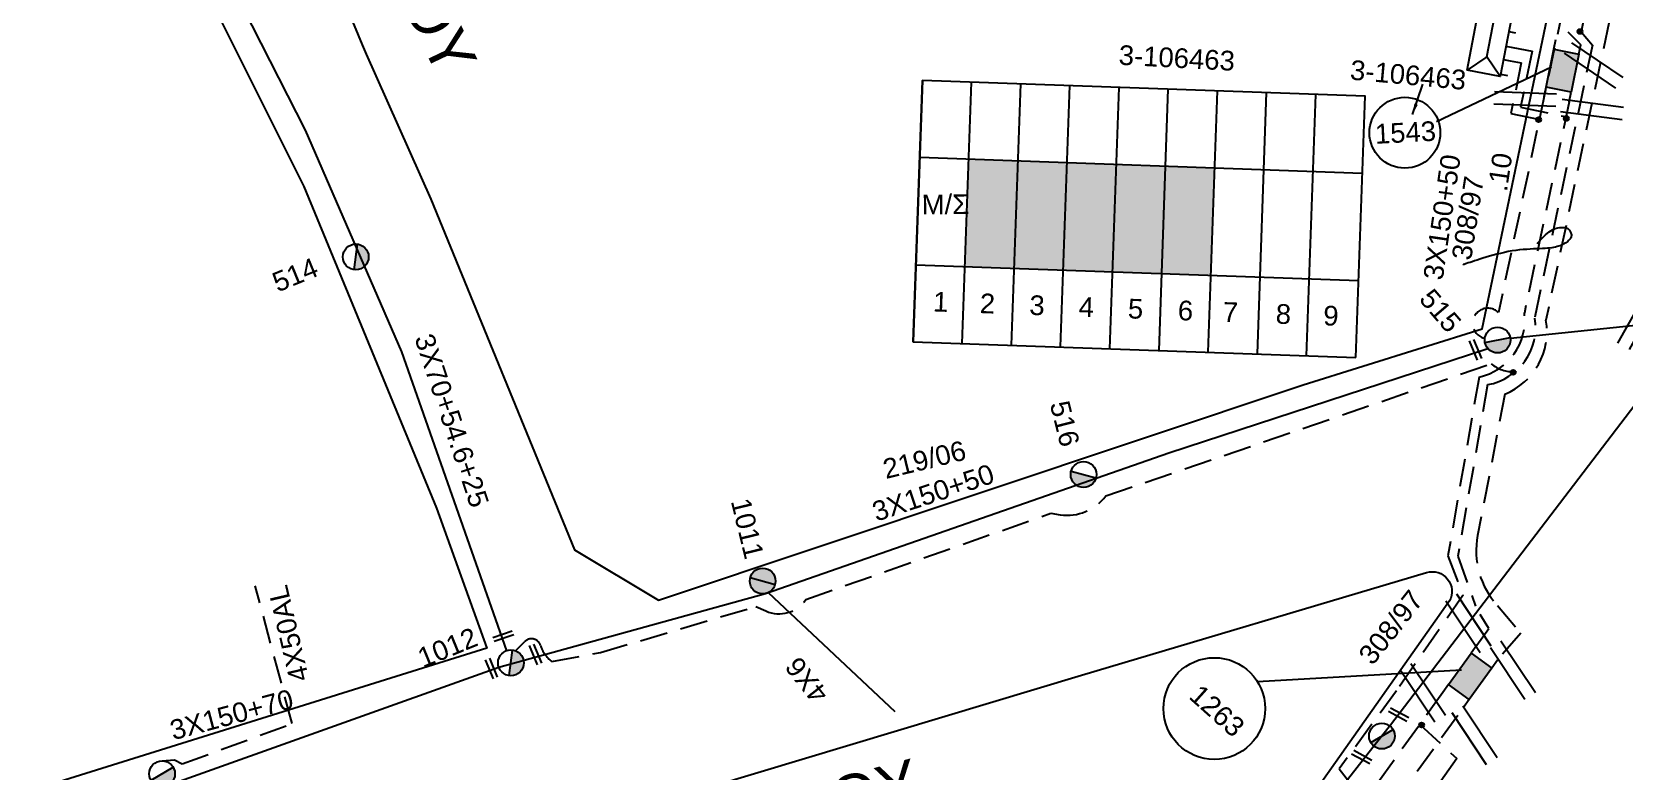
# Model space of a CAD drawing. Header units: millimetres. Extents: x 898 to 5598, y 789 to 3443.
# Drawn here: x 1024.7 to 1170.3, y 1149.1 to 1216.7 of the extents above; entities that cross this region are included whole.
import ezdxf
from ezdxf.enums import TextEntityAlignment as Align

# ---------------------------------------------------------------- set-up
doc = ezdxf.new("R2010")
doc.units = ezdxf.units.MM
doc.linetypes.add('DASHED', pattern=[19.05, 12.7, -6.35])
for name, color, linetype in [('Link Box 4 Διευθύνσεων', 7, 'Continuous'), ('Άγνωστα', 7, 'Continuous'), ('Ασφαλειοκιβώτια Χ.Τ 9 αναχωρήσεων', 7, 'Continuous'), ('Επιγραφές - Σχήματα', 7, 'Continuous'), ('Καλώδια ΧΤ   3x150+50AL', 7, 'DASHED'), ('Καλώδια ΧΤ   3x150+50CU', 7, 'DASHED'), ('Καλώδια ΧΤ   3x150AL+50CU', 7, 'DASHED'), ('Μηχανική τομή', 7, 'Continuous'), ('Στύλος Ξύλινος', 7, 'Continuous'), ('Στύλος Ξύλινος @ 1', 7, 'Continuous'), ('Στύλος ΦΜ', 7, 'Continuous'), ('Στύλος ΦΜ @ 1', 7, 'Continuous'), ('Συνδέσεις', 7, 'Continuous'), ('Συνεστραμμένα ΧΤ   3x70+54.6+25 AL', 7, 'SYN_LINE'), ('Τομή', 7, 'Continuous'), ('Υποσταθμός πόλεως', 7, 'Continuous'), ('Υπόβαθρο ΔΕΗ', 7, 'Continuous'), ('Υπόγεια Καλώδια Δικτύου ΧΤ   .10', 7, 'DASHED'), ('Υπόγεια καλώδια Παροχών ΧΤ   4x50AL', 7, 'DASHED'), ('Υπόγεια καλώδια Παροχών ΧΤ   4x6', 7, 'DASHED')]:
    doc.layers.add(name, color=color, linetype=linetype)
doc.styles.add('arial', font='arial.ttf')
doc.styles.get("Standard").update_dxf_attribs({"font": 'arial.ttf'})
doc.linetypes.add('SYN_LINE', pattern='A,0.5,-0.0001,["/\\/\\/\\/",Standard,S=0.1,R=0,X=0,Y=-0.05],-0.25', length=0.7501)
doc.dimstyles.new('ISO-25', dxfattribs={"dimtxt": 2.5, "dimasz": 2.5, "dimexe": 1.25, "dimexo": 0.625, "dimtad": 1, "dimtxsty": 'Standard', "dimcen": 2.5, "dimadec": 0, "dimazin": 0, "dimtfac": 1, "dimtmove": 0, "dimatfit": 3, "dimfxl": 1, "dimarcsym": 0})

# ---------------------------------------------------------------- blocks, each defined once
blk = doc.blocks.new('ΥΠΑΡΧΩΝ ΤΣΙΜΕΝΤΕΝΙΟΣ ΣΤΥΛΟΣ')
at = {"layer": 'Στύλος ΦΜ'}
blk.add_hatch(color=7, dxfattribs=at).paths.add_polyline_path([(-1.29, -2.28, 0.574793), (2.62, 0, 0.268822), (1.3, 2.27)])
at = {"layer": 'Στύλος ΦΜ', "color": 7}
blk.add_line((-1.29, -2.28), (1.3, 2.27), dxfattribs=at)
blk.add_circle((0, 0), 2.62, dxfattribs=at)
at = {"layer": 'Στύλος ΦΜ', "flags": 4}
for tag, p in [('ΑΡΙΘΜΟΣ', (-4.68, 8.05)), ('ΤΥΠΟΣ', (-4.91, 3.03))]:
    blk.add_attdef(tag, p, '', height=4, dxfattribs=at)
blk = doc.blocks.new('ΥΠΑΡΧΩΝ ΞΥΛΙΝΟΣ ΣΤΥΛΟΣ')
at = {"layer": 'Στύλος Ξύλινος'}
h = blk.add_hatch(color=7, dxfattribs=at)
h.paths.add_polyline_path([(-2.62, 0, 0.270008), (-1.29, -2.28), (1.3, 2.27, 0.576266)])
h.paths.add_polyline_path([(-1.29, -2.28, 0.574793), (2.62, 0, 0.268822), (1.3, 2.27)])
at = {"layer": 'Στύλος Ξύλινος', "color": 7}
blk.add_line((-1.29, -2.28), (1.3, 2.27), dxfattribs=at)
blk.add_circle((0, 0), 2.62, dxfattribs=at)
at = {"layer": 'Στύλος Ξύλινος', "flags": 4}
for tag, p in [('ΑΡΙΘΜΟΣ', (-4.91, 8.6)), ('ΤΥΠΟΣ', (-4.85, 3.39))]:
    blk.add_attdef(tag, p, '', height=4, dxfattribs=at)
blk = doc.blocks.new('LINK BOX 4 ΑΝΑΧΩΡΗΣΕΩΝ')
at = {"layer": 'Link Box 4 Διευθύνσεων', "ltscale": 40}
blk.add_hatch(color=256, dxfattribs=at).paths.add_polyline_path([(-3.54, 0), (-3.54, -4.67), (3.54, -4.67), (3.54, 0)])
for p, q in [((-3.54, 0), (-5.33, 0)), ((5.33, 0), (3.54, 0)), ((-3.54, -4.67), (-5.33, -4.67)), ((5.33, -4.67), (3.54, -4.67))]:
    blk.add_line(p, q, dxfattribs=at)
blk.add_lwpolyline([(-3.54, -4.67), (-3.54, 0), (3.54, 0), (3.54, -4.67)], close=True, dxfattribs=at)
blk = doc.blocks.new('ΜΗΧΑΝΙΚΗ ΤΟΜΗ')
at = {"layer": 'Μηχανική τομή', "ltscale": 40}
for p, q in [((-1.89, 0.78), (1.89, 0.78)), ((1.89, 0), (-1.89, 0))]:
    blk.add_line(p, q, dxfattribs=at)
blk = doc.blocks.new('ΤΟΜΗ')
at = {"layer": 'Τομή', "ltscale": 40}
for p, q in [((-5.68, 0), (5.68, 0)), ((5.68, -2.33), (-5.68, -2.33))]:
    blk.add_line(p, q, dxfattribs=at)
blk = doc.blocks.new('_ΣΥΝΔΕΣΗ')
at = {"layer": 'Συνδέσεις', "linetype": 'SYN_LINE', "ltscale": 40}
blk.add_hatch(color=256, dxfattribs=at).paths.add_polyline_path([(0.5, -0.01, 1), (-0.5, -0.01, 1)])
at = {"layer": 'Συνδέσεις'}
blk.add_circle((0, -0.01), 0.5, dxfattribs=at)
blk = doc.blocks.new('ΥΠΟΣΤΑΘΜΟΣ ΠΟΛΕΩΣ 9 ΑΝΑΧΩΡΗΣΕΩΝ')
at = {"layer": 'Υποσταθμός πόλεως', "ltscale": 40}
for p, q in [((-9.63, -2.82), (-9.63, -4)), ((-7.12, -2.82), (-7.12, -4)), ((-4.84, -2.82), (-4.84, -4)), ((-2.36, -2.82), (-2.36, -4)), ((0.09, -2.82), (0.09, -4)), ((2.55, -2.82), (2.55, -4)), ((5.02, -2.82), (5.02, -4)), ((7.48, -2.82), (7.48, -4)), ((9.61, -2.82), (9.61, -4))]:
    blk.add_line(p, q, dxfattribs=at)
blk.add_lwpolyline([(-10.02, 2.82), (10.02, 2.82), (10.02, -2.82), (-10.02, -2.82)], close=True, dxfattribs=at)
for points in [[(-7.21, 0), (-10.02, 2.82)], [(7.21, 0), (10.02, 2.82)], [(-10.02, -2.82), (-7.21, 0)], [(-7.21, 0), (7.21, 0)], [(10.02, -2.82), (7.21, 0)]]:
    blk.add_lwpolyline(points, dxfattribs=at)
at = {"layer": 'Υποσταθμός πόλεως', "linetype": 'SYN_LINE', "ltscale": 40, "flags": 1}
for tag, p in [('ΜΕΤΑΣΧΗΜΑΤΙΣΜΟΣ', (10.79, 1.71)), ('ΙΣΧΥΣ', (10.77, -1.08)), ('ΑΡΙΘΜΟΣ', (10.89, -3.8))]:
    blk.add_attdef(tag, p, '', height=1.8, dxfattribs=at)
blk = doc.blocks.new('ΑΣΦΑΛΕΙΟΚΙΒΩΤΙΟ ΥΠΟΣΤΑΘΜΟΥ 9 ΑΝΑΧΩΡΗΣΕΩΝ')
at = {"layer": 'Ασφαλειοκιβώτια Χ.Τ 9 αναχωρήσεων', "ltscale": 40}
for p, q in [((-23.8, 40.36), (24.02, 40.36)), ((-9.72, 40.36), (-9.72, -40.64)), ((9.94, 40.36), (9.94, -40.64)), ((-23.8, 31.36), (24.02, 31.36)), ((-23.8, 22.36), (24.02, 22.36)), ((-23.8, 13.36), (24.02, 13.36)), ((-23.8, 4.36), (24.02, 4.36)), ((-23.8, -4.64), (24.02, -4.64)), ((-23.8, -13.64), (24.02, -13.64)), ((-23.8, -22.64), (24.02, -22.64)), ((-23.8, -31.64), (24.02, -31.64))]:
    blk.add_line(p, q, dxfattribs=at)
at = {"layer": 'Ασφαλειοκιβώτια Χ.Τ 9 αναχωρήσεων'}
blk.add_lwpolyline([(-23.8, -40.64), (24.02, -40.64), (24.02, 40.36), (-23.8, 40.36)], close=True, dxfattribs=at)
for s, p in [('1', (-18.13, 36.98)), ('2', (-18.13, 28.42)), ('3', (-18.13, 19.34)), ('4', (-18.13, 10.32)), ('5', (-18.13, 1.31)), ('6', (-18.13, -7.83)), ('7', (-18.13, -16.07)), ('8', (-18.13, -25.75)), ('9', (-18.13, -34.45))]:
    blk.add_text(s, height=3.6, rotation=270, dxfattribs=at).set_placement(p)
at = {"layer": 'Ασφαλειοκιβώτια Χ.Τ 9 αναχωρήσεων', "ltscale": 40}
for tag, height, p in [('ΟΝΟΜΑ', 5, (-0.16, 44.31)), ('ΚΕΙΜΕΝΟ 1', 2, (17.06, 35.59)), ('ΚΕΙΜΕΝΟ 2', 2, (17.06, 26.88)), ('ΚΕΙΜΕΝΟ 3', 2, (17.06, 17.69)), ('ΚΕΙΜΕΝΟ 4', 2, (17.06, 8.71)), ('ΚΕΙΜΕΝΟ 5', 2, (17.06, -0.13)), ('ΚΕΙΜΕΝΟ 6', 2, (17.06, -9.05)), ('ΚΕΙΜΕΝΟ 7', 2, (17.06, -18.13)), ('ΚΕΙΜΕΝΟ 8', 2, (17.06, -26.85)), ('ΚΕΙΜΕΝΟ 9', 2, (17.06, -35.99)), ('ΣΧ', 2, (-0.1, -42.64))]:
    blk.add_attdef(tag, text='', height=height, dxfattribs=at).set_placement(p, align=Align.MIDDLE_CENTER)

msp = doc.modelspace()

# ---------------------------------------------------------------- hatches: boundary and pattern name
at = {"layer": 'Καλώδια ΧΤ   3x150AL+50CU', "linetype": 'DASHED', "ltscale": 0.2}
h = msp.add_hatch(color=1, dxfattribs=at)
h.dxf.hatch_style = 1
h.paths.add_polyline_path([(1114.89, 1204.9), (1110.39, 1205.06), (1110.04, 1195.24), (1114.54, 1195.08)])
h = msp.add_hatch(color=154, dxfattribs=at)
h.dxf.hatch_style = 1
h.paths.add_polyline_path([(1119.38, 1204.74), (1114.89, 1204.9), (1114.54, 1195.08), (1119.03, 1194.92)])
h = msp.add_hatch(color=3, dxfattribs=at)
h.dxf.hatch_style = 1
h.paths.add_polyline_path([(1123.88, 1204.58), (1119.38, 1204.74), (1119.03, 1194.92), (1123.53, 1194.76)])
h = msp.add_hatch(color=5, dxfattribs=at)
h.dxf.hatch_style = 1
h.paths.add_polyline_path([(1128.38, 1204.42), (1123.88, 1204.58), (1123.53, 1194.76), (1128.03, 1194.6)])
h = msp.add_hatch(color=2, dxfattribs=at)
h.dxf.hatch_style = 1
h.paths.add_polyline_path([(1132.87, 1204.26), (1128.38, 1204.42), (1128.03, 1194.6), (1132.52, 1194.44)])

# ---------------------------------------------------------------- linework, layer by layer
at = {"layer": 'Άγνωστα', "color": 1, "linetype": 'SYN_LINE', "ltscale": 20}
msp.add_lwpolyline([(985.21, 1295.38), (999.43, 1283.62, -0.005042), (1012.33, 1272.71), (1024.91, 1254.68), (1035.08, 1236.37), (1049.7, 1207.71), (1058.51, 1187.43), (1068.11, 1160.12)], format="xyb", dxfattribs=at)
at = {"layer": 'Άγνωστα'}
msp.add_lwpolyline([(1162.36, 1197.34), (1162.77, 1197.8), (1163.13, 1198.15), (1163.46, 1198.41), (1163.75, 1198.6), (1164.01, 1198.71), (1164.24, 1198.78), (1164.43, 1198.81), (1164.6, 1198.82), (1164.74, 1198.82), (1164.86, 1198.81), (1164.96, 1198.79), (1165.04, 1198.77), (1165.11, 1198.74), (1165.16, 1198.71), (1165.21, 1198.66), (1165.26, 1198.62), (1165.31, 1198.56), (1165.35, 1198.5), (1165.39, 1198.43), (1165.42, 1198.37), (1165.45, 1198.3), (1165.47, 1198.22), (1165.49, 1198.15), (1165.49, 1198.08), (1165.48, 1198.01), (1165.46, 1197.94), (1165.43, 1197.87), (1165.39, 1197.8), (1165.34, 1197.74), (1165.28, 1197.67), (1165.22, 1197.61), (1165.15, 1197.54), (1165.07, 1197.48), (1164.98, 1197.42), (1164.89, 1197.36), (1164.79, 1197.3), (1164.69, 1197.25), (1164.57, 1197.19), (1164.45, 1197.14), (1164.32, 1197.1), (1164.18, 1197.06), (1164.03, 1197.02), (1163.86, 1196.99), (1163.69, 1196.96), (1163.5, 1196.93), (1163.3, 1196.91), (1163.08, 1196.89), (1162.84, 1196.88), (1162.58, 1196.87), (1162.31, 1196.86), (1162.02, 1196.85), (1161.72, 1196.83), (1161.41, 1196.81), (1161.08, 1196.79), (1160.75, 1196.76), (1160.41, 1196.71), (1160.06, 1196.66), (1159.71, 1196.6), (1159.36, 1196.52), (1159.01, 1196.44), (1158.67, 1196.36), (1158.34, 1196.27), (1158.01, 1196.18), (1157.7, 1196.09), (1157.4, 1196), (1157.12, 1195.91), (1156.86, 1195.83), (1156.62, 1195.76), (1156.41, 1195.68), (1156.22, 1195.62), (1156.05, 1195.57), (1155.91, 1195.52), (1155.81, 1195.48), (1155.73, 1195.45), (1155.67, 1195.44), (1155.63, 1195.42), (1155.61, 1195.41), (1155.6, 1195.41), (1155.59, 1195.41), (1155.59, 1195.41)], dxfattribs=at)
at = {"layer": 'Άγνωστα', "color": 154, "linetype": 'SYN_LINE', "ltscale": 15}
msp.add_lwpolyline([(1175.46, 1190.28), (1159.91, 1188.65)], dxfattribs=at)
at = {"layer": 'Άγνωστα', "color": 154, "linetype": 'SYN_LINE', "ltscale": 20}
for points in [[(1008.27, 1140.27), (1036.91, 1147.73), (1067.4, 1158.62), (1091.8, 1165.35), (1128.67, 1178.22), (1157.85, 1187.76)], [(1092.04, 1165.44), (1103.62, 1154.56)]]:
    msp.add_lwpolyline(points, dxfattribs=at)
at = {"layer": 'Άγνωστα', "color": 3, "linetype": 'DASHED', "ltscale": 0.2}
msp.add_lwpolyline([(1157.04, 1185.13), (1154.2, 1168.78), (1155.57, 1165.17), (1149.5, 1156.46), (1144.25, 1149.32), (1145.65, 1147.51), (1141.21, 1141.47), (1166.64, 1122.69)], dxfattribs=at)
at = {"layer": 'Άγνωστα', "color": 5, "linetype": 'DASHED', "ltscale": 0.2}
msp.add_lwpolyline([(1159.4, 1183.57, 0.10333), (1159.4, 1183.57), (1156.91, 1170.65, 0.238297), (1158.74, 1164.24), (1160.86, 1161.73), (1158.73, 1159.26)], format="xyb", dxfattribs=at)
at = {"layer": 'Άγνωστα', "color": 154, "linetype": 'DASHED', "ltscale": 0.2}
msp.add_lwpolyline([(1036.63, 1150.04), (1037.73, 1150.14), (1038.43, 1149.77), (1048.5, 1153.46)], dxfattribs=at)
at = {"layer": 'Επιγραφές - Σχήματα'}
msp.add_lwpolyline([(1155.44, 1158.35), (1136.77, 1157.26)], dxfattribs=at)
at = {"layer": 'Επιγραφές - Σχήματα', "linetype": 'Continuous', "ltscale": 20}
msp.add_circle((1150.26, 1207.47), 3.24, dxfattribs=at)
at = {"layer": 'Επιγραφές - Σχήματα'}
msp.add_circle((1132.83, 1154.83), 4.65, dxfattribs=at)
at = {"layer": 'Καλώδια ΧΤ   3x150+50AL', "color": 1, "linetype": 'DASHED', "ltscale": 0.2}
msp.add_lwpolyline([(1068.93, 1160.11), (1069.79, 1160.96, -0.560214), (1071.21, 1160.62, 0.15235), (1072.25, 1159.13), (1076.71, 1159.95), (1090.9, 1164.17), (1091.82, 1163.75, 0.368154), (1095.48, 1164.81), (1117.89, 1172.68), (1118.74, 1172.55, 0.275035), (1122.92, 1174.27), (1158.14, 1186.34)], format="xyb", dxfattribs=at)
at = {"layer": 'Καλώδια ΧΤ   3x150+50AL', "color": 85, "linetype": 'DASHED', "ltscale": 0.2}
msp.add_lwpolyline([(1057.76, 1027.91), (1057.76, 1027.91), (1071.13, 1046.06), (1090.81, 1071.34), (1104.63, 1089.12), (1116.24, 1104.32), (1128.53, 1120.49), (1140.89, 1137.86), (1142.39, 1136.79), (1155.62, 1154.93)], dxfattribs=at)
at = {"layer": 'Καλώδια ΧΤ   3x150+50AL', "color": 173, "linetype": 'DASHED', "ltscale": 0.2}
msp.add_lwpolyline([(1151.62, 1153.37), (1155.01, 1150.26), (1143.4, 1133.88), (1141.18, 1135.45), (1136.7, 1129.23), (1113, 1097.27), (1081.56, 1056.76), (1058.99, 1027.29), (1058.99, 1027.29, -0.632757), (1053.07, 1024.61)], format="xyb", dxfattribs=at)
at = {"layer": 'Καλώδια ΧΤ   3x150+50AL', "color": 1, "linetype": 'DASHED', "ltscale": 0.2}
msp.add_arc((1160.2, 1188.92), 3.3, 231.3939, 272.3294, dxfattribs=at)
at = {"layer": 'Καλώδια ΧΤ   3x150+50CU', "color": 173, "linetype": 'DASHED', "ltscale": 0.2}
msp.add_lwpolyline([(1153.72, 1156.29), (1143.18, 1141.64), (1166.48, 1124.34)], dxfattribs=at)
at = {"layer": 'Καλώδια ΧΤ   3x150AL+50CU', "color": 0, "linetype": 'Continuous', "ltscale": 0.2}
msp.add_line((1153.16, 1208.51), (1163.67, 1213.5), dxfattribs=at)
at = {"layer": 'Καλώδια ΧΤ   3x150AL+50CU', "color": 27, "linetype": 'DASHED', "ltscale": 0.2}
msp.add_lwpolyline([(1171.71, 1234.62), (1166.3, 1226.4), (1163.93, 1215.16)], dxfattribs=at)
at = {"layer": 'Καλώδια ΧΤ   3x150AL+50CU', "color": 1, "linetype": 'DASHED', "ltscale": 0.2}
for points in [[(1166.65, 1218.07), (1166.39, 1216.7), (1167.41, 1215.47), (1162.13, 1190.53)], [(1157.83, 1184.45), (1155.1, 1168.75), (1156.72, 1164.18)], [(1156.83, 1160.62), (1157.94, 1162.16), (1157.16, 1163.42)]]:
    msp.add_lwpolyline(points, dxfattribs=at)
at = {"layer": 'Καλώδια ΧΤ   3x150AL+50CU', "color": 5, "linetype": 'DASHED', "ltscale": 0.2}
msp.add_lwpolyline([(1168.94, 1217.64), (1163.16, 1190.33)], dxfattribs=at)
at = {"layer": 'Καλώδια ΧΤ   3x150AL+50CU', "color": 30, "linetype": 'DASHED', "ltscale": 0.2}
msp.add_lwpolyline([(1165.15, 1216.68), (1166.35, 1215.52)], dxfattribs=at)
at = {"layer": 'Καλώδια ΧΤ   3x150AL+50CU', "color": 154, "linetype": 'DASHED', "ltscale": 0.2}
for points in [[(1163.92, 1215.12), (1158.82, 1191.04)], [(1159.9, 1214.05), (1160.91, 1213.86), (1159.95, 1209.24), (1162.56, 1208.7)]]:
    msp.add_lwpolyline(points, dxfattribs=at)
at = {"layer": 'Καλώδια ΧΤ   3x150AL+50CU', "color": 3, "linetype": 'DASHED', "ltscale": 0.2}
for points in [[(1160.13, 1215.27), (1161.91, 1214.93), (1160.84, 1209.82), (1164.99, 1208.94)], [(1165.28, 1210.3), (1161.19, 1190.99)]]:
    msp.add_lwpolyline(points, dxfattribs=at)
at = {"layer": 'Καλώδια ΧΤ   3x150AL+50CU', "color": 154, "linetype": 'DASHED', "ltscale": 0.2}
msp.add_arc((1157.85, 1190.04), 1.39, 45.7843, 260.1701, dxfattribs=at)
at = {"layer": 'Καλώδια ΧΤ   3x150AL+50CU', "color": 3, "linetype": 'DASHED', "ltscale": 0.2}
msp.add_arc((1155.88, 1190.35), 5.35, 282.6017, 6.8991, dxfattribs=at)
at = {"layer": 'Καλώδια ΧΤ   3x150AL+50CU', "color": 1, "linetype": 'DASHED', "ltscale": 0.2}
msp.add_arc((1156.91, 1189.66), 5.3, 280.0275, 9.4508, dxfattribs=at)
at = {"layer": 'Καλώδια ΧΤ   3x150AL+50CU', "color": 5, "linetype": 'DASHED', "ltscale": 0.2}
msp.add_arc((1157.08, 1189.29), 6.17, 292.0745, 9.6556, dxfattribs=at)
at = {"layer": 'Συνεστραμμένα ΧΤ   3x70+54.6+25 AL', "color": 151, "ltscale": 20}
msp.add_lwpolyline([(1128.78, 1127.64), (1147.68, 1151.72), (1148.94, 1153.34), (1176.89, 1189.93), (1182.31, 1196.27), (1200.25, 1220.8), (1203.7, 1225.52)], dxfattribs=at)
at = {"layer": 'Υπόβαθρο ΔΕΗ'}
for points in [[(1163.66, 1227.26), (1129.91, 1249.65), (1098.31, 1271.08), (1075.57, 1287.19), (1048.98, 1304.79), (1030.52, 1317.65), (1022.01, 1318.83), (999.37, 1299.45), (999.37, 1295.99), (1008.54, 1288.16, -0.090922), (1028.52, 1263.61), (1041.63, 1241.75, -0.037003), (1055.28, 1214.64), (1061.2, 1201.41), (1074.33, 1169.35), (1081.99, 1164.74), (1140.97, 1184.42), (1157.33, 1189.55), (1164.36, 1223.22, 0.191011), (1163.66, 1227.26, -1.784369)], [(926.91, 1305.56), (956.87, 1301.47), (981.72, 1295.39), (990.37, 1289.89), (1002.73, 1279.05, -0.089332), (1019.4, 1258.13), (1030.86, 1239.99), (1049.56, 1202.57), (1061.7, 1173.16), (1066.31, 1160.35), (1011.46, 1143.23), (1007.09, 1144.52), (977.02, 1199.94), (962.06, 1221.08), (950.94, 1235.5), (940.21, 1247.08), (928.47, 1257.49)], [(1078.31, 1145.15), (1120.68, 1157.88), (1152.25, 1167.27, -0.669716), (1154.34, 1164.68), (1141.88, 1147.01)]]:
    msp.add_lwpolyline(points, format="xyb", dxfattribs=at)
at = {"layer": 'Υπόγεια καλώδια Παροχών ΧΤ   4x50AL', "color": 154, "ltscale": 0.2}
msp.add_lwpolyline([(1048.5, 1153.46), (1045.13, 1166.04)], dxfattribs=at)

# ---------------------------------------------------------------- block references
at = {"layer": 'Link Box 4 Διευθύνσεων'}
for p, xscale, yscale, zscale, rotation in [((1165.82, 1212.91), 0.4999999999999999, 0.4999999999999999, 0.4999999999999999, 258.3439400734062), ((1155.28, 1158.46), 0.4999999999999998, 0.4999999999999998, 0.4999999999999998, 54.28021089305687)]:
    msp.add_blockref('LINK BOX 4 ΑΝΑΧΩΡΗΣΕΩΝ', p, dxfattribs=dict(at, xscale=xscale, yscale=yscale, zscale=zscale, rotation=rotation))
at = {"layer": 'Ασφαλειοκιβώτια Χ.Τ 9 αναχωρήσεων', "xscale": 0.4999999999999999, "yscale": 0.4999999999999999, "zscale": 0.4999999999999999, "rotation": 87.96388764321618}
msp.add_blockref('ΑΣΦΑΛΕΙΟΚΙΒΩΤΙΟ ΥΠΟΣΤΑΘΜΟΥ 9 ΑΝΑΧΩΡΗΣΕΩΝ', (1125.88, 1199.54), dxfattribs=at)
at = {"layer": 'Μηχανική τομή'}
for p, xscale, yscale, zscale, rotation in [((1156.54, 1187.56), 0.4999999999999998, 0.4999999999999998, 0.4999999999999998, 292.4850387796502), ((1067.74, 1161.63), 0.4999999999999997, 0.4999999999999997, 0.4999999999999997, 199.1397619117837), ((1070.58, 1159.71), 0.4999999999999998, 0.4999999999999998, 0.4999999999999998, 292.4850387796502), ((1066.54, 1158.42), 0.4999999999999998, 0.4999999999999998, 0.4999999999999998, 292.4850387796502), ((1149.6, 1154.11), 0.4999999999999999, 0.4999999999999999, 0.4999999999999999, 331.3442532157324), ((1146.22, 1150.22), 0.4999999999999999, 0.4999999999999999, 0.4999999999999999, 331.3442532157324)]:
    msp.add_blockref('ΜΗΧΑΝΙΚΗ ΤΟΜΗ', p, dxfattribs=dict(at, xscale=xscale, yscale=yscale, zscale=zscale, rotation=rotation))
at = {"layer": 'Στύλος Ξύλινος @ 1', "ltscale": 40}
ref = msp.add_blockref('ΥΠΑΡΧΩΝ ΞΥΛΙΝΟΣ ΣΤΥΛΟΣ', (1091.53, 1166.49), dxfattribs=dict(at, xscale=0.4499999999998181, yscale=0.4499999999998181, zscale=0.4499999999998181, rotation=283.6431570908155))
ref.add_attrib('ΤΥΠΟΣ', '1011', (1088.61, 1173.8), dxfattribs={"layer": 'Στύλος Ξύλινος', "height": 1.8, "rotation": 283.6432, "flags": 4})
at = {"layer": 'Στύλος ΦΜ @ 1', "ltscale": 40}
ref = msp.add_blockref('ΥΠΑΡΧΩΝ ΤΣΙΜΕΝΤΕΝΙΟΣ ΣΤΥΛΟΣ', (1054.32, 1196.12), dxfattribs=dict(at, xscale=0.4499999999998182, yscale=0.4499999999998182, zscale=0.4499999999998182, rotation=22.2487537564735))
ref.add_attrib('ΤΥΠΟΣ', '514', (1047.17, 1192.86), dxfattribs={"layer": 'Στύλος ΦΜ', "height": 1.8, "rotation": 22.2488, "flags": 4})
ref = msp.add_blockref('ΥΠΑΡΧΩΝ ΤΣΙΜΕΝΤΕΝΙΟΣ ΣΤΥΛΟΣ', (1158.74, 1188.52), dxfattribs=dict(at, xscale=0.449999999999818, yscale=0.449999999999818, zscale=0.449999999999818, rotation=310.5873007511329))
ref.add_attrib('ΤΥΠΟΣ', '515', (1151.47, 1192.22), dxfattribs={"layer": 'Στύλος ΦΜ', "height": 1.8, "rotation": 310.5873, "flags": 4})
ref = msp.add_blockref('ΥΠΑΡΧΩΝ ΤΣΙΜΕΝΤΕΝΙΟΣ ΣΤΥΛΟΣ', (1120.88, 1176.23), dxfattribs=dict(at, xscale=0.449999999999818, yscale=0.449999999999818, zscale=0.449999999999818, rotation=284.1193517149392))
ref.add_attrib('ΤΥΠΟΣ', '516', (1117.78, 1182.69), dxfattribs={"layer": 'Στύλος ΦΜ', "height": 1.8, "rotation": 284.1194, "flags": 4})
ref = msp.add_blockref('ΥΠΑΡΧΩΝ ΤΣΙΜΕΝΤΕΝΙΟΣ ΣΤΥΛΟΣ', (1068.51, 1159.01), dxfattribs=dict(at, xscale=0.4499999999998182, yscale=0.4499999999998182, zscale=0.4499999999998182, rotation=22.2487537564735))
ref.add_attrib('ΤΥΠΟΣ', '1012', (1060.46, 1158.53), dxfattribs={"layer": 'Στύλος ΦΜ', "height": 1.8, "rotation": 22.2488, "flags": 4})
at = {"layer": 'Στύλος ΦΜ @ 1', "ltscale": 40, "xscale": 0.4499999999998181, "yscale": 0.4499999999998181, "zscale": 0.4499999999998181, "rotation": 330.0199831919481}
for p in [(1148.16, 1152.32), (1036.61, 1148.87)]:
    msp.add_blockref('ΥΠΑΡΧΩΝ ΤΣΙΜΕΝΤΕΝΙΟΣ ΣΤΥΛΟΣ', p, dxfattribs=at)
at = {"layer": 'Συνδέσεις', "xscale": 0.4499999999999886, "yscale": 0.4499999999999886, "zscale": 0.4499999999999886}
for p in [(1166.27, 1216.73), (1162.49, 1208.67), (1165.03, 1208.78), (1160.17, 1185.57), (1151.79, 1153.33)]:
    msp.add_blockref('_ΣΥΝΔΕΣΗ', p, dxfattribs=at)
at = {"layer": 'Τομή'}
for p, xscale, yscale, zscale, rotation in [((1167.85, 1214.11), 0.4999999999999999, 0.4999999999999999, 0.4999999999999999, 325.9297720336918), ((1161.28, 1211.14), 0.4999999999999999, 0.4999999999999999, 0.4999999999999999, 357.7419134360182), ((1167.45, 1210.17), 0.4999999999999998, 0.4999999999999998, 0.4999999999999998, 352.8386373155071), ((1172.16, 1190.14), 0.5, 0.5, 0.5, 240.4734678225985), ((1156.54, 1162.94), 0.5, 0.5, 0.5, 303.6150453998322), ((1160.62, 1158.66), 0.5, 0.5, 0.5, 303.6150453998322), ((1152.39, 1156.59), 0.5, 0.5, 0.5, 303.6150453998322), ((1157.12, 1152.71), 0.5, 0.5, 0.5, 303.6150453998322)]:
    msp.add_blockref('ΤΟΜΗ', p, dxfattribs=dict(at, xscale=xscale, yscale=yscale, zscale=zscale, rotation=rotation))
at = {"layer": 'Υποσταθμός πόλεως', "xscale": 0.5457589868202929, "yscale": 0.5457589868202929, "zscale": 0.5457589868202929, "rotation": 79.08857573956558}
msp.add_blockref('ΥΠΟΣΤΑΘΜΟΣ ΠΟΛΕΩΣ 9 ΑΝΑΧΩΡΗΣΕΩΝ', (1158.49, 1218.28), dxfattribs=at)

# ---------------------------------------------------------------- texts
at = {"ltscale": 40, "char_height": 4, "width": 94.4586, "attachment_point": 1, "style": 'arial'}
for s, insert, rotation in [('ΠHNEIOY', (1054.55, 1237.04), 295.4913), ('AΓ.ΔHMHTPIOY', (1064.96, 1139.7), 14.779)]:
    msp.add_mtext(s, dxfattribs=dict(at, insert=insert, rotation=rotation))
at = {"layer": 'Άγνωστα', "ltscale": 40, "char_height": 1.8, "attachment_point": 1, "style": 'arial'}
for s, insert, width, rotation in [('3-106463', (1124.15, 1215.49), 7.1535, 356.9644), ('3-106463', (1145.35, 1214.13), 7.1535, 354.8446), ('1543', (1147.47, 1208.25), 7.1535, 3.0156), ('3X150+50', (1151.93, 1194.18), 31.6072, 81.7068), ('308/97', (1154.53, 1196.01), 7.1535, 81.0989), ('\\pt1.8;Μ/Σ', (1106.06, 1201.8), 7.1535, 0.5975), ('3X70+54.6+25', (1061.38, 1189.28), 31.6072, 288.2673), ('219/06', (1102.37, 1177.56), 7.1535, 13.6033), ('3X150+50', (1101.36, 1173.61), 31.6072, 18.3528), ('308/97', (1145.89, 1159.81), 7.1535, 51.6718), ('3X150+70', (1037.16, 1153.67), 31.6072, 14.9551), ('1263', (1131.61, 1157.17), 7.1535, 318.1885)]:
    msp.add_mtext(s, dxfattribs=dict(at, insert=insert, width=width, rotation=rotation))
at = {"layer": 'Υπόγεια Καλώδια Δικτύου ΧΤ   .10', "ltscale": 0.2, "insert": (1157.81, 1202.28), "char_height": 1.8, "width": 40.4888, "attachment_point": 1, "rotation": 81.7068, "style": 'arial'}
msp.add_mtext('.10', dxfattribs=at)
at = {"layer": 'Υπόγεια καλώδια Παροχών ΧΤ   4x50AL', "ltscale": 0.2, "insert": (1048.31, 1157.12), "char_height": 1.8, "width": 31.6072, "attachment_point": 1, "rotation": 103.2172, "style": 'arial'}
msp.add_mtext('4X50AL', dxfattribs=at)
at = {"layer": 'Υπόγεια καλώδια Παροχών ΧΤ   4x6', "ltscale": 0.2, "insert": (1096.24, 1155.1), "char_height": 1.8, "width": 31.6072, "attachment_point": 1, "rotation": 128.3751, "style": 'arial'}
msp.add_mtext('4X6', dxfattribs=at)

# ---------------------------------------------------------------- leaders
at = {"layer": 'Επιγραφές - Σχήματα', "ltscale": 40}
msp.add_leader([(1150.96, 1209.13), (1151.9, 1211.9)], dimstyle='ISO-25', override={"dimasz": 1, "dimtad": 0}, dxfattribs=at)

doc.saveas('drawing.dxf')
